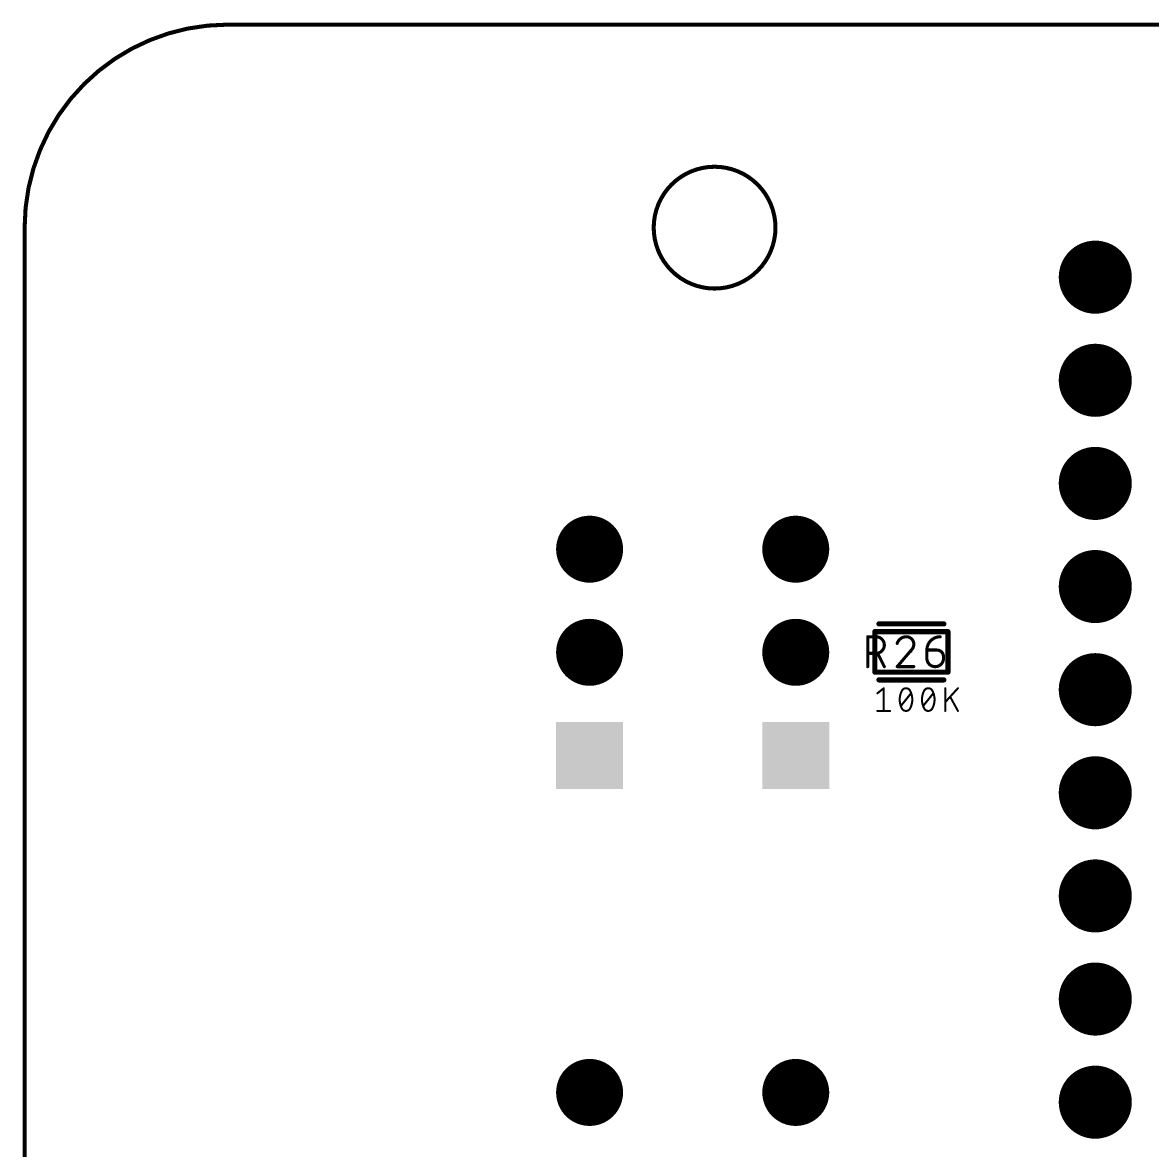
# Model space of a CAD drawing. Extents: x -0.1 to 70.1, y -0.1 to 54.
# Drawn here: x -0.05 to 27.79, y 26.27 to 54.05 of the extents above; entities that cross this region are included whole.
import ezdxf

# ---------------------------------------------------------------- set-up
doc = ezdxf.new("R2010")
doc.units = 0
for name, color, linetype in [('17', 110, 'CONTINUOUS'), ('20', 31, 'CONTINUOUS'), ('21', 253, 'CONTINUOUS'), ('23', 53, 'CONTINUOUS'), ('25', 253, 'CONTINUOUS'), ('27', 253, 'CONTINUOUS'), ('51', 253, 'CONTINUOUS')]:
    doc.layers.add(name, color=color, linetype=linetype)

# ---------------------------------------------------------------- blocks, each defined once
blk = doc.blocks.new('ROUNDP')
at = {"const_width": 0.5}
blk.add_lwpolyline([(0, -0.25, 1), (0, 0.25, 1), (0, -0.25)], format="xyb", dxfattribs=at)
blk = doc.blocks.new('SQUAREP')
blk.add_solid([(-0.5, -0.5), (0.5, -0.5), (-0.5, 0.5), (0.5, 0.5)])

msp = doc.modelspace()

# ---------------------------------------------------------------- linework, layer by layer
at = {"layer": '20'}
for points, const_width in [([(5, 54, 0.4142), (0, 49)], 0.1), ([(5, 54.025, 1), (5, 53.975)], 0.05), ([(5, 53.975, 1), (5, 54.025)], 0.05), ([(17, 47.5, 1), (17, 50.5, 1), (17, 47.5)], 0.1), ([(0.025, 49, 1), (-0.025, 49)], 0.05), ([(-0.025, 49, 1), (0.025, 49)], 0.05)]:
    msp.add_lwpolyline(points, format="xyb", dxfattribs=dict(at, const_width=const_width))
at = {"layer": '20', "const_width": 0.1}
for points in [[(5, 54), (65, 54)], [(0, 49), (0, 5)]]:
    msp.add_lwpolyline(points, dxfattribs=at)
at = {"layer": '21', "const_width": 0.0635}
for points in [[(21.05, 39.2718, 1), (21.05, 39.2082)], [(22.65, 39.2082, 1), (22.65, 39.2718)], [(21.05, 37.8918, 1), (21.05, 37.8282)], [(22.65, 37.8282, 1), (22.65, 37.8918)]]:
    msp.add_lwpolyline(points, format="xyb", dxfattribs=at)
at = {"layer": '21', "const_width": 0.127}
for points in [[(22.65, 39.24), (21.05, 39.24)], [(22.65, 37.86), (21.05, 37.86)]]:
    msp.add_lwpolyline(points, dxfattribs=at)
at = {"layer": '23'}
msp.add_point((21.85, 38.55), dxfattribs=at)
at = {"layer": '25', "const_width": 0.0762}
for points in [[(20.7731, 38.187), (20.7731, 38.9236)], [(20.7731, 38.9236), (20.9777, 38.9236)], [(20.9777, 38.5143), (20.7731, 38.5143)], [(21.1824, 38.187), (21.0187, 38.5143)], [(21.8474, 38.5962), (21.4995, 38.187)], [(22.2311, 38.5962), (22.4766, 38.5962)], [(22.2311, 38.3916), (22.2311, 38.5962)], [(22.6403, 38.4325), (22.6403, 38.3916)], [(21.4995, 38.187), (21.9088, 38.187)]]:
    msp.add_lwpolyline(points, dxfattribs=at)
at = {"layer": '25'}
for points, const_width in [([(20.7731, 38.9426, 1), (20.7731, 38.9045)], 0.0381), ([(20.7922, 38.9236, 1), (20.7541, 38.9236)], 0.0381), ([(20.9777, 38.5143, 1), (20.9777, 38.9236)], 0.0762), ([(20.9777, 38.9426, 1), (20.9777, 38.9045)], 0.0381), ([(20.9777, 38.9045, 1), (20.9777, 38.9426)], 0.0381), ([(21.7246, 38.9236, 0.3252), (21.4995, 38.7599)], 0.0762), ([(21.4814, 38.7657, 1), (21.5177, 38.754)], 0.0381), ([(21.9088, 38.7394, 0.4142), (21.7246, 38.9236)], 0.0762), ([(21.7246, 38.9426, 1), (21.7246, 38.9045)], 0.0381), ([(21.7246, 38.9045, 1), (21.7246, 38.9426)], 0.0381), ([(21.8474, 38.5962, 0.2053), (21.9088, 38.7394)], 0.0762), ([(21.9278, 38.7394, 1), (21.8897, 38.7394)], 0.0381), ([(21.8897, 38.7394, 1), (21.9278, 38.7394)], 0.0381), ([(22.5584, 38.9236, 0.4142), (22.2311, 38.5962)], 0.0762), ([(22.5584, 38.9045, 1), (22.5584, 38.9426)], 0.0381), ([(20.7731, 38.5334, 1), (20.7731, 38.4953)], 0.0381), ([(20.9777, 38.5334, 1), (20.9777, 38.4953)], 0.0381), ([(20.9777, 38.4953, 1), (20.9777, 38.5334)], 0.0381), ([(21.0357, 38.5229, 1), (21.0016, 38.5058)], 0.0381), ([(21.8342, 38.61, 1), (21.8605, 38.5824)], 0.0381), ([(21.8619, 38.5838, 1), (21.8329, 38.6085)], 0.0381), ([(22.2501, 38.5962, 1), (22.212, 38.5962)], 0.0381), ([(22.212, 38.5962, 1), (22.2501, 38.5962)], 0.0381), ([(22.2501, 38.3916, 1), (22.212, 38.3916)], 0.0381), ([(22.2311, 38.6152, 1), (22.2311, 38.5771)], 0.0381), ([(22.2311, 38.3916, 1), (22.6403, 38.3916)], 0.0762), ([(22.6403, 38.4325, 0.4142), (22.4766, 38.5962)], 0.0762), ([(22.4766, 38.6152, 1), (22.4766, 38.5771)], 0.0381), ([(22.4766, 38.5771, 1), (22.4766, 38.6152)], 0.0381), ([(22.6593, 38.4325, 1), (22.6212, 38.4325)], 0.0381), ([(22.6212, 38.4325, 1), (22.6593, 38.4325)], 0.0381), ([(22.6593, 38.3916, 1), (22.6212, 38.3916)], 0.0381), ([(20.7541, 38.187, 1), (20.7922, 38.187)], 0.0381), ([(21.1653, 38.1784, 1), (21.1994, 38.1955)], 0.0381), ([(21.4995, 38.206, 1), (21.4995, 38.1679)], 0.0381), ([(21.485, 38.1993, 1), (21.5141, 38.1746)], 0.0381), ([(21.9088, 38.1679, 1), (21.9088, 38.206)], 0.0381), ([(22.212, 38.3916, 1), (22.2501, 38.3916)], 0.0381), ([(22.6212, 38.3916, 1), (22.6593, 38.3916)], 0.0381)]:
    msp.add_lwpolyline(points, format="xyb", dxfattribs=dict(at, const_width=const_width))
at = {"layer": '27', "const_width": 0.0508}
for points in [[(21.0124, 37.5314), (21.1677, 37.6555)], [(21.1677, 37.6555), (21.1677, 37.0967)], [(22.6849, 37.0967), (22.6849, 37.6555)], [(22.9954, 37.6555), (22.6849, 37.314)], [(21.5921, 37.2209), (21.8405, 37.5314)], [(22.1408, 37.2209), (22.3891, 37.5314)], [(22.9954, 37.0967), (22.8091, 37.4382)], [(21.0124, 37.0967), (21.3229, 37.0967)]]:
    msp.add_lwpolyline(points, dxfattribs=at)
at = {"layer": '27'}
for points, const_width in [([(21.1804, 37.6555, 1), (21.155, 37.6555)], 0.0254), ([(21.1756, 37.6456, 1), (21.1597, 37.6654)], 0.0254), ([(21.6076, 37.5779, 0.1139), (21.5611, 37.3761)], 0.0508), ([(21.7163, 37.6555, 0.3205), (21.6076, 37.5779)], 0.0508), ([(21.5956, 37.582, 1), (21.6197, 37.5738)], 0.0254), ([(21.6191, 37.5724, 1), (21.5962, 37.5835)], 0.0254), ([(21.825, 37.5779, 0.3205), (21.7163, 37.6555)], 0.0508), ([(21.7163, 37.6682, 1), (21.7163, 37.6428)], 0.0254), ([(21.7163, 37.6428, 1), (21.7163, 37.6682)], 0.0254), ([(21.8364, 37.5835, 1), (21.8135, 37.5724)], 0.0254), ([(21.8715, 37.3761, 0.1139), (21.825, 37.5779)], 0.0508), ([(21.8129, 37.5738, 1), (21.837, 37.582)], 0.0254), ([(22.1563, 37.5779, 0.1139), (22.1097, 37.3761)], 0.0508), ([(22.2649, 37.6555, 0.3205), (22.1563, 37.5779)], 0.0508), ([(22.1443, 37.582, 1), (22.1683, 37.5738)], 0.0254), ([(22.1677, 37.5724, 1), (22.1449, 37.5835)], 0.0254), ([(22.3736, 37.5779, 0.3205), (22.2649, 37.6555)], 0.0508), ([(22.2649, 37.6682, 1), (22.2649, 37.6428)], 0.0254), ([(22.2649, 37.6428, 1), (22.2649, 37.6682)], 0.0254), ([(22.4202, 37.3761, 0.1139), (22.3736, 37.5779)], 0.0508), ([(22.385, 37.5835, 1), (22.3622, 37.5724)], 0.0254), ([(22.3616, 37.5738, 1), (22.3856, 37.582)], 0.0254), ([(22.6976, 37.6555, 1), (22.6722, 37.6555)], 0.0254), ([(23.0048, 37.647, 1), (22.986, 37.6641)], 0.0254), ([(21.0045, 37.5413, 1), (21.0204, 37.5214)], 0.0254), ([(21.5611, 37.3761, 0.1139), (21.6076, 37.1743)], 0.0508), ([(21.5738, 37.3761, 1), (21.5484, 37.3761)], 0.0254), ([(21.5484, 37.3761, 1), (21.5738, 37.3761)], 0.0254), ([(21.825, 37.1743, 0.1139), (21.8715, 37.3761)], 0.0508), ([(21.8504, 37.5234, 1), (21.8306, 37.5393)], 0.0254), ([(21.8842, 37.3761, 1), (21.8588, 37.3761)], 0.0254), ([(21.8588, 37.3761, 1), (21.8842, 37.3761)], 0.0254), ([(22.1097, 37.3761, 0.1139), (22.1563, 37.1743)], 0.0508), ([(22.1224, 37.3761, 1), (22.097, 37.3761)], 0.0254), ([(22.097, 37.3761, 1), (22.1224, 37.3761)], 0.0254), ([(22.3736, 37.1743, 0.1139), (22.4202, 37.3761)], 0.0508), ([(22.399, 37.5234, 1), (22.3792, 37.5393)], 0.0254), ([(22.4329, 37.3761, 1), (22.4075, 37.3761)], 0.0254), ([(22.4075, 37.3761, 1), (22.4329, 37.3761)], 0.0254), ([(22.6755, 37.3226, 1), (22.6943, 37.3055)], 0.0254), ([(22.8203, 37.4443, 1), (22.798, 37.4321)], 0.0254), ([(21.0124, 37.1094, 1), (21.0124, 37.084)], 0.0254), ([(21.155, 37.0967, 1), (21.1804, 37.0967)], 0.0254), ([(21.3229, 37.084, 1), (21.3229, 37.1094)], 0.0254), ([(21.5822, 37.2288, 1), (21.602, 37.213)], 0.0254), ([(21.6197, 37.1785, 1), (21.5956, 37.1702)], 0.0254), ([(21.6076, 37.1743, 0.3205), (21.7163, 37.0967)], 0.0508), ([(21.5962, 37.1688, 1), (21.6191, 37.1799)], 0.0254), ([(21.7163, 37.0967, 0.3205), (21.825, 37.1743)], 0.0508), ([(21.7163, 37.1094, 1), (21.7163, 37.084)], 0.0254), ([(21.7163, 37.084, 1), (21.7163, 37.1094)], 0.0254), ([(21.8135, 37.1799, 1), (21.8364, 37.1688)], 0.0254), ([(21.837, 37.1702, 1), (21.8129, 37.1785)], 0.0254), ([(22.1308, 37.2288, 1), (22.1507, 37.213)], 0.0254), ([(22.1563, 37.1743, 0.3205), (22.2649, 37.0967)], 0.0508), ([(22.1683, 37.1785, 1), (22.1443, 37.1702)], 0.0254), ([(22.1449, 37.1688, 1), (22.1677, 37.1799)], 0.0254), ([(22.2649, 37.0967, 0.3205), (22.3736, 37.1743)], 0.0508), ([(22.2649, 37.1094, 1), (22.2649, 37.084)], 0.0254), ([(22.2649, 37.084, 1), (22.2649, 37.1094)], 0.0254), ([(22.3622, 37.1799, 1), (22.385, 37.1688)], 0.0254), ([(22.3856, 37.1702, 1), (22.3616, 37.1785)], 0.0254), ([(22.6722, 37.0967, 1), (22.6976, 37.0967)], 0.0254), ([(22.9842, 37.0906, 1), (23.0065, 37.1028)], 0.0254)]:
    msp.add_lwpolyline(points, format="xyb", dxfattribs=dict(at, const_width=const_width))
at = {"layer": '51', "const_width": 0.0635}
for points in [[(20.95, 39.0818, 1), (20.95, 39.0183)], [(20.9817, 39.05, 1), (20.9183, 39.05)], [(22.7817, 39.05, 1), (22.7183, 39.05)], [(22.75, 39.0183, 1), (22.75, 39.0818)], [(20.95, 38.0818, 1), (20.95, 38.0183)], [(20.9183, 38.05, 1), (20.9817, 38.05)], [(22.7183, 38.05, 1), (22.7817, 38.05)], [(22.75, 38.0183, 1), (22.75, 38.0818)]]:
    msp.add_lwpolyline(points, format="xyb", dxfattribs=at)
at = {"layer": '51', "const_width": 0.127}
for points in [[(22.75, 39.05), (20.95, 39.05)], [(20.95, 38.05), (20.95, 39.05)], [(22.75, 38.05), (22.75, 39.05)], [(22.75, 38.05), (20.95, 38.05)]]:
    msp.add_lwpolyline(points, dxfattribs=at)

# ---------------------------------------------------------------- block references
at = {"layer": '17', "xscale": 1.8, "yscale": 1.8}
for p in [(26.38, 47.78), (26.38, 47.78), (26.38, 45.24), (26.38, 45.24), (26.38, 42.7), (26.38, 42.7), (26.38, 40.16), (26.38, 40.16), (26.38, 37.62), (26.38, 37.62), (26.38, 35.08), (26.38, 35.08), (26.38, 32.54), (26.38, 32.54), (26.38, 30), (26.38, 30), (26.38, 27.46), (26.38, 27.46)]:
    msp.add_blockref('ROUNDP', p, dxfattribs=at)
at = {"layer": '17', "xscale": 1.65, "yscale": 1.65, "rotation": 90}
for name, p in [('ROUNDP', (13.92, 41.08)), ('ROUNDP', (13.92, 41.08)), ('ROUNDP', (19, 41.08)), ('ROUNDP', (19, 41.08)), ('ROUNDP', (13.92, 38.54)), ('ROUNDP', (13.92, 38.54)), ('ROUNDP', (19, 38.54)), ('ROUNDP', (19, 38.54)), ('SQUAREP', (13.92, 36)), ('SQUAREP', (13.92, 36)), ('SQUAREP', (19, 36)), ('SQUAREP', (19, 36)), ('ROUNDP', (13.92, 27.7)), ('ROUNDP', (13.92, 27.7)), ('ROUNDP', (19, 27.7)), ('ROUNDP', (19, 27.7))]:
    msp.add_blockref(name, p, dxfattribs=at)

doc.saveas('drawing.dxf')
